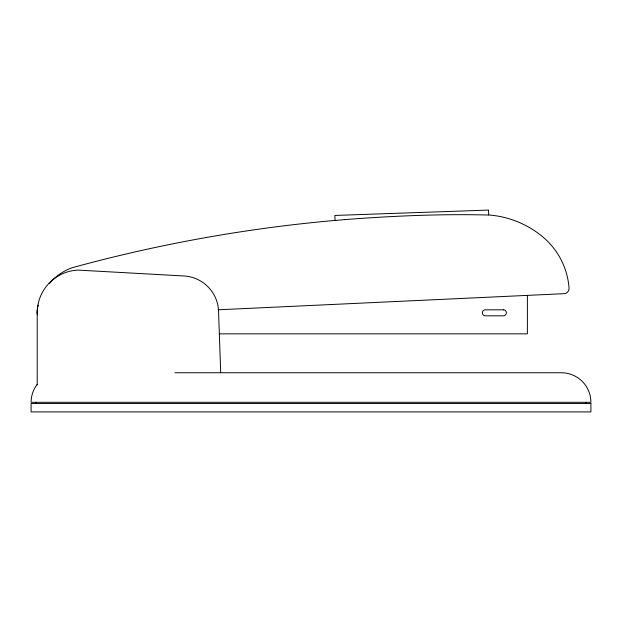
<?xml version="1.0" encoding="UTF-8"?>
<svg xmlns="http://www.w3.org/2000/svg" width="622" height="622" viewBox="0 0 622 622"><rect width="100%" height="100%" fill="white"/><g stroke="black" fill="none" stroke-linecap="round" stroke-linejoin="round"><path stroke-width="0.93" d="M218.089 309.795L527.378 295.388L527.378 333.843L219.372 333.843M527.596 295.38L564.395 293.662A5.248 5.248 0 0 0 569.044 288.064A73.668 73.668 0 0 0 542.734 236.85A95.5 95.5 0 0 0 488.978 214.994M174.914 372.741L561.339 372.741A29.561 29.561 0 0 1 590.9 402.302L31.1 402.302A29.561 29.561 0 0 1 37.211 384.31M220.686 372.454L218.594 312.578A36.659 36.659 0 0 0 184.571 276.012L78.038 270.096A42.724 42.724 0 0 0 37.211 312.578L37.211 384.932M586.095 402.302L586.095 403.507M35.905 402.302L35.905 403.507M335.771 220.359A1489.674 1489.674 0 0 0 72.23 267.701A53.694 53.694 0 0 0 49.301 283.616M37.46 308.885A53.694 53.694 0 0 0 37.04 311.676A5.629 5.629 0 0 0 37.499 314.685M37.825 307.035A53.694 53.694 0 0 1 38.245 305.208M344.386 219.62L335.033 220.499L334.861 215.445L488.527 210.08L488.698 215.041C440.57 213.789 392.381 215.958 344.386 219.62M503.385 309.818L485.354 309.818A3.001 3.001 0 0 0 482.353 312.819A3.001 3.001 0 0 0 485.354 315.82L503.385 315.82A3.001 3.001 0 0 0 506.386 312.819A3.001 3.001 0 0 0 503.385 309.818M590.9 403.507L31.1 403.507L31.1 411.919L590.9 411.919L590.9 403.507"/></g></svg>
